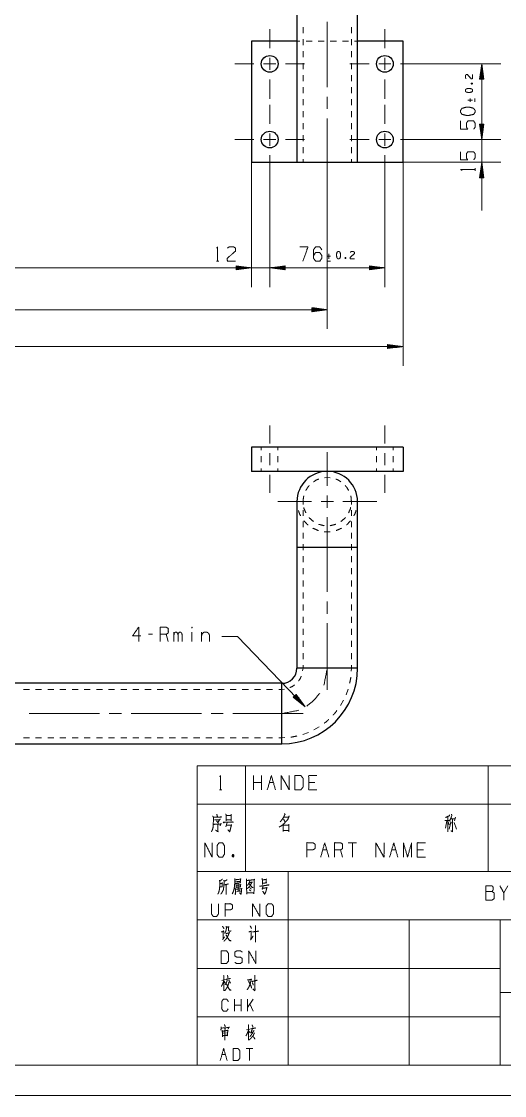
# Model space of a CAD drawing. Header units: millimetres. Extents: x 0 to 420, y 0 to 297.
# Drawn here: x 206 to 285.7, y 0 to 177.4 of the extents above; entities that cross this region are included whole.
import ezdxf

# ---------------------------------------------------------------- set-up
doc = ezdxf.new("R2010")
doc.units = ezdxf.units.MM
doc.layers.add('101', color=7, linetype='Continuous', true_color=0xffffff)

msp = doc.modelspace()

# ---------------------------------------------------------------- linework, layer by layer
at = {"layer": '101', "color": 163, "linetype": 'Continuous', "lineweight": 25}
for p, q in [((251.47, 221.61), (251.47, 154.11)), ((261.47, 154.11), (261.47, 221.61)), ((251.47, 174.11), (243.97, 174.11)), ((243.97, 174.11), (243.97, 154.11)), ((268.97, 174.11), (261.47, 174.11)), ((268.97, 154.11), (268.97, 174.11)), ((243.97, 154.11), (251.47, 154.11)), ((261.47, 154.11), (268.97, 154.11)), ((243.97, 107.07), (243.97, 103.07)), ((268.97, 107.07), (243.97, 107.07)), ((268.97, 107.07), (268.97, 103.07)), ((268.97, 103.07), (243.97, 103.07)), ((251.47, 90.57), (251.47, 70.57)), ((261.47, 70.57), (261.47, 90.57)), ((248.97, 68.07), (76.47, 68.07)), ((76.47, 58.07), (248.97, 58.07))]:
    msp.add_line(p, q, dxfattribs=at)
at = {"layer": '101', "color": 151, "linetype": 'Continuous', "lineweight": 18}
for p, q in [((246.97, 172.95), (246.97, 176.12)), ((256.47, 177.29), (256.47, 166.51)), ((265.97, 172.95), (265.97, 176.12)), ((244.37, 170.36), (241.2, 170.36)), ((245.96, 170.36), (247.97, 170.36)), ((246.97, 169.35), (246.97, 171.36)), ((249.56, 170.36), (252.73, 170.36)), ((263.37, 170.36), (260.2, 170.36)), ((264.96, 170.36), (266.97, 170.36)), ((265.97, 169.35), (265.97, 171.36)), ((268.56, 170.36), (271.73, 170.36)), ((246.97, 167.77), (246.97, 164.59)), ((265.97, 167.77), (265.97, 164.59)), ((246.97, 160.45), (246.97, 163.62)), ((256.47, 164.93), (256.47, 162.92)), ((265.97, 160.45), (265.97, 163.62)), ((244.37, 157.86), (241.2, 157.86)), ((245.96, 157.86), (247.97, 157.86)), ((246.97, 156.85), (246.97, 158.86)), ((249.56, 157.86), (252.73, 157.86)), ((263.37, 157.86), (260.2, 157.86)), ((264.96, 157.86), (266.97, 157.86)), ((265.97, 156.85), (265.97, 158.86)), ((268.56, 157.86), (271.73, 157.86)), ((246.97, 155.27), (246.97, 152.09)), ((265.97, 155.27), (265.97, 152.09)), ((246.97, 110.62), (246.97, 107.66)), ((265.97, 110.62), (265.97, 107.66)), ((246.97, 106.08), (246.97, 104.07)), ((256.47, 100.66), (256.47, 106.25)), ((265.97, 106.08), (265.97, 104.07)), ((246.97, 102.48), (246.97, 99.52)), ((265.97, 102.48), (265.97, 99.52)), ((253.87, 98.07), (248.29, 98.07)), ((255.46, 98.07), (257.47, 98.07)), ((256.47, 97.07), (256.47, 99.08)), ((259.06, 98.07), (264.64, 98.07)), ((256.47, 95.48), (256.47, 89.9)), ((256.47, 79.57), (256.47, 81.58)), ((218.92, 63.07), (207.3, 63.07)), ((222.51, 63.07), (220.51, 63.07)), ((235.72, 63.07), (224.1, 63.07)), ((239.31, 63.07), (237.3, 63.07))]:
    msp.add_line(p, q, dxfattribs=at)
at = {"layer": '101', "color": 53, "linetype": 'Continuous', "lineweight": 18}
for p, q in [((252.47, 176.44), (252.47, 175.45)), ((260.47, 175.45), (260.47, 176.44)), ((251.97, 174.11), (251.47, 174.11)), ((252.47, 174.46), (252.47, 173.46)), ((253.97, 174.11), (252.97, 174.11)), ((255.97, 174.11), (254.97, 174.11)), ((257.97, 174.11), (256.97, 174.11)), ((259.97, 174.11), (258.97, 174.11)), ((260.47, 173.46), (260.47, 174.46)), ((261.47, 174.11), (260.97, 174.11)), ((252.47, 172.47), (252.47, 171.48)), ((260.47, 171.48), (260.47, 172.47)), ((252.47, 170.49), (252.47, 169.49)), ((260.47, 169.49), (260.47, 170.49)), ((252.47, 168.5), (252.47, 167.51)), ((260.47, 167.51), (260.47, 168.5)), ((252.47, 166.52), (252.47, 165.52)), ((260.47, 165.52), (260.47, 166.52)), ((252.47, 164.53), (252.47, 163.54)), ((260.47, 163.54), (260.47, 164.53)), ((252.47, 162.55), (252.47, 161.55)), ((260.47, 161.55), (260.47, 162.55)), ((252.47, 160.56), (252.47, 159.57)), ((260.47, 159.57), (260.47, 160.56)), ((252.47, 158.58), (252.47, 157.58)), ((260.47, 157.58), (260.47, 158.58)), ((252.47, 156.59), (252.47, 155.6)), ((260.47, 155.6), (260.47, 156.59)), ((252.47, 154.6), (252.47, 154.11)), ((260.47, 154.11), (260.47, 154.6)), ((245.59, 107.07), (245.59, 106.57)), ((248.34, 106.57), (248.34, 107.07)), ((264.59, 107.07), (264.59, 106.57)), ((267.34, 106.57), (267.34, 107.07)), ((245.59, 105.57), (245.59, 104.57)), ((248.34, 104.57), (248.34, 105.57)), ((264.59, 105.57), (264.59, 104.57)), ((267.34, 104.57), (267.34, 105.57)), ((245.59, 103.57), (245.59, 103.07)), ((248.34, 103.07), (248.34, 103.57)), ((264.59, 103.57), (264.59, 103.07)), ((267.34, 103.07), (267.34, 103.57)), ((255.99, 102.02), (256.47, 102.07)), ((256.47, 102.07), (256.94, 102.02)), ((251.52, 97.59), (251.47, 98.07)), ((261.47, 98.07), (261.41, 97.59)), ((252.47, 92.92), (252.47, 91.98)), ((256.96, 93.1), (255.98, 93.1)), ((260.47, 91.98), (260.47, 92.92)), ((252.47, 91.04), (252.47, 90.57)), ((252.47, 90.57), (252.47, 90.07)), ((260.47, 90.57), (260.47, 91.04)), ((260.47, 90.07), (260.47, 90.57)), ((252.47, 89.07), (252.47, 88.07)), ((260.47, 88.07), (260.47, 89.07)), ((252.47, 87.07), (252.47, 86.07)), ((260.47, 86.07), (260.47, 87.07)), ((252.47, 85.07), (252.47, 84.07)), ((260.47, 84.07), (260.47, 85.07)), ((252.47, 83.07), (252.47, 82.07)), ((260.47, 82.07), (260.47, 83.07)), ((252.47, 81.07), (252.47, 80.07)), ((260.47, 80.07), (260.47, 81.07)), ((252.47, 79.07), (252.47, 78.07)), ((260.47, 78.07), (260.47, 79.07)), ((252.47, 77.07), (252.47, 76.07)), ((260.47, 76.07), (260.47, 77.07)), ((252.47, 75.07), (252.47, 74.07)), ((260.47, 74.07), (260.47, 75.07)), ((252.47, 73.07), (252.47, 72.07)), ((260.47, 72.07), (260.47, 73.07)), ((252.47, 71.07), (252.47, 70.57)), ((260.47, 70.57), (260.47, 71.07)), ((252.47, 70.57), (252.41, 70.12)), ((260.43, 70.07), (260.47, 70.57)), ((207.34, 67.07), (206.34, 67.07)), ((209.35, 67.07), (208.35, 67.07)), ((211.36, 67.07), (210.35, 67.07)), ((213.36, 67.07), (212.36, 67.07)), ((215.37, 67.07), (214.37, 67.07)), ((217.37, 67.07), (216.37, 67.07)), ((219.38, 67.07), (218.38, 67.07)), ((221.39, 67.07), (220.38, 67.07)), ((223.39, 67.07), (222.39, 67.07)), ((225.4, 67.07), (224.39, 67.07)), ((227.4, 67.07), (226.4, 67.07)), ((229.41, 67.07), (228.41, 67.07)), ((231.41, 67.07), (230.41, 67.07)), ((233.42, 67.07), (232.42, 67.07)), ((235.43, 67.07), (234.42, 67.07)), ((237.43, 67.07), (236.43, 67.07)), ((239.44, 67.07), (238.43, 67.07)), ((241.44, 67.07), (240.44, 67.07)), ((243.45, 67.07), (242.45, 67.07)), ((245.46, 67.07), (244.45, 67.07)), ((247.46, 67.07), (246.46, 67.07)), ((248.97, 67.07), (248.46, 67.07)), ((249.42, 67.13), (248.97, 67.07)), ((259.57, 66.18), (259.92, 67.12)), ((258.66, 64.4), (259.14, 65.28)), ((254.26, 60.4), (255.14, 60.88)), ((206.34, 59.07), (207.34, 59.07)), ((208.35, 59.07), (209.35, 59.07)), ((210.35, 59.07), (211.36, 59.07)), ((212.36, 59.07), (213.36, 59.07)), ((214.37, 59.07), (215.37, 59.07)), ((216.37, 59.07), (217.37, 59.07)), ((218.38, 59.07), (219.38, 59.07)), ((220.38, 59.07), (221.39, 59.07)), ((222.39, 59.07), (223.39, 59.07)), ((224.39, 59.07), (225.4, 59.07)), ((226.4, 59.07), (227.4, 59.07)), ((228.41, 59.07), (229.41, 59.07)), ((230.41, 59.07), (231.41, 59.07)), ((232.42, 59.07), (233.42, 59.07)), ((234.42, 59.07), (235.43, 59.07)), ((236.43, 59.07), (237.43, 59.07)), ((238.43, 59.07), (239.44, 59.07)), ((240.44, 59.07), (241.44, 59.07)), ((242.45, 59.07), (243.45, 59.07)), ((244.45, 59.07), (245.46, 59.07)), ((246.46, 59.07), (247.46, 59.07)), ((248.46, 59.07), (248.97, 59.07)), ((248.97, 59.07), (249.47, 59.11)), ((252.42, 59.62), (253.36, 59.97))]:
    msp.add_line(p, q, dxfattribs=at)
at = {"layer": '101', "color": 22, "linetype": 'Continuous', "lineweight": 18}
for p, q in [((271.73, 170.36), (285.11, 170.36)), ((281.94, 170.36), (281.6, 167.82)), ((281.94, 157.86), (281.94, 170.36)), ((282.27, 167.82), (281.94, 170.36)), ((281.71, 167.82), (281.71, 168.62)), ((281.76, 167.82), (281.76, 169.01)), ((281.81, 167.82), (281.81, 169.39)), ((281.86, 167.82), (281.86, 169.78)), ((281.91, 167.82), (281.91, 170.17)), ((281.96, 167.82), (281.96, 170.17)), ((282.02, 167.82), (282.02, 169.78)), ((282.07, 167.82), (282.07, 169.39)), ((282.12, 167.82), (282.12, 169.01)), ((282.17, 167.82), (282.17, 168.62)), ((281.6, 167.82), (282.27, 167.82)), ((281.61, 167.82), (281.61, 167.85)), ((281.61, 167.82), (281.61, 167.85)), ((281.66, 167.82), (281.66, 168.24)), ((282.22, 167.82), (282.22, 168.24)), ((282.27, 167.82), (282.27, 167.85)), ((282.27, 167.82), (282.27, 167.85)), ((281.94, 165.8), (281.94, 146.17)), ((281.6, 160.4), (281.94, 157.86)), ((282.27, 160.4), (281.6, 160.4)), ((281.6, 160.4), (281.94, 157.86)), ((282.27, 160.4), (281.6, 160.4)), ((281.61, 160.4), (281.61, 160.37)), ((281.61, 160.4), (281.61, 160.37)), ((281.61, 160.4), (281.61, 160.37)), ((281.61, 160.4), (281.61, 160.37)), ((281.66, 160.4), (281.66, 159.98)), ((281.66, 160.4), (281.66, 159.98)), ((281.71, 160.4), (281.71, 159.59)), ((281.71, 160.4), (281.71, 159.59)), ((281.76, 160.4), (281.76, 159.21)), ((281.76, 160.4), (281.76, 159.21)), ((281.81, 160.4), (281.81, 158.82)), ((281.81, 160.4), (281.81, 158.82)), ((281.86, 160.4), (281.86, 158.44)), ((281.86, 160.4), (281.86, 158.44)), ((281.91, 160.4), (281.91, 158.05)), ((281.91, 160.4), (281.91, 158.05)), ((281.94, 157.86), (282.27, 160.4)), ((281.94, 157.86), (282.27, 160.4)), ((281.96, 160.4), (281.96, 158.05)), ((281.96, 160.4), (281.96, 158.05)), ((282.02, 160.4), (282.02, 158.44)), ((282.02, 160.4), (282.02, 158.44)), ((282.07, 160.4), (282.07, 158.82)), ((282.07, 160.4), (282.07, 158.82)), ((282.12, 160.4), (282.12, 159.21)), ((282.12, 160.4), (282.12, 159.21)), ((282.17, 160.4), (282.17, 159.59)), ((282.17, 160.4), (282.17, 159.59)), ((282.22, 160.4), (282.22, 159.98)), ((282.22, 160.4), (282.22, 159.98)), ((282.27, 160.4), (282.27, 160.37)), ((282.27, 160.4), (282.27, 160.37)), ((282.27, 160.4), (282.27, 160.37)), ((282.27, 160.4), (282.27, 160.37)), ((271.73, 157.86), (285.11, 157.86)), ((271.73, 157.86), (285.11, 157.86)), ((243.97, 154.11), (243.97, 133.51)), ((243.97, 154.11), (243.97, 133.51)), ((256.47, 154.11), (256.47, 126.59)), ((268.97, 154.11), (285.11, 154.11)), ((268.97, 154.11), (268.97, 120.5)), ((281.94, 154.11), (281.6, 151.57)), ((281.76, 151.57), (281.76, 152.76)), ((281.81, 151.57), (281.81, 153.14)), ((281.86, 151.57), (281.86, 153.53)), ((281.91, 151.57), (281.91, 153.92)), ((282.27, 151.57), (281.94, 154.11)), ((281.96, 151.57), (281.96, 153.92)), ((282.02, 151.57), (282.02, 153.53)), ((282.07, 151.57), (282.07, 153.14)), ((282.12, 151.57), (282.12, 152.76)), ((246.97, 152.09), (246.97, 133.51)), ((246.97, 152.09), (246.97, 133.51)), ((265.97, 152.09), (265.97, 133.51)), ((281.6, 151.57), (282.27, 151.57)), ((281.61, 151.57), (281.61, 151.6)), ((281.61, 151.57), (281.61, 151.6)), ((281.66, 151.57), (281.66, 151.99)), ((281.71, 151.57), (281.71, 152.37)), ((282.17, 151.57), (282.17, 152.37)), ((282.22, 151.57), (282.22, 151.99)), ((282.27, 151.57), (282.27, 151.6)), ((282.27, 151.57), (282.27, 151.6)), ((243.97, 136.69), (81.47, 136.69)), ((237.53, 136.69), (254.9, 136.69)), ((243.97, 136.69), (241.43, 137.02)), ((241.43, 137.02), (241.46, 137.02)), ((241.43, 137.02), (241.43, 136.35)), ((241.43, 137.02), (241.46, 137.02)), ((241.43, 137.02), (241.43, 136.35)), ((241.43, 137.02), (241.46, 137.02)), ((243.97, 136.69), (241.43, 137.02)), ((241.43, 137.02), (241.46, 137.02)), ((241.43, 136.96), (241.84, 136.96)), ((241.43, 136.96), (241.84, 136.96)), ((241.43, 136.91), (242.23, 136.91)), ((241.43, 136.91), (242.23, 136.91)), ((241.43, 136.86), (242.62, 136.86)), ((241.43, 136.86), (242.62, 136.86)), ((241.43, 136.81), (243, 136.81)), ((241.43, 136.81), (243, 136.81)), ((241.43, 136.76), (243.39, 136.76)), ((241.43, 136.76), (243.39, 136.76)), ((241.43, 136.71), (243.77, 136.71)), ((241.43, 136.71), (243.77, 136.71)), ((241.43, 136.35), (243.97, 136.69)), ((241.43, 136.35), (243.97, 136.69)), ((241.43, 136.66), (243.77, 136.66)), ((241.43, 136.66), (243.77, 136.66)), ((241.43, 136.61), (243.39, 136.61)), ((241.43, 136.61), (243.39, 136.61)), ((249.51, 137.02), (246.97, 136.69)), ((249.51, 137.02), (246.97, 136.69)), ((246.97, 136.69), (265.97, 136.69)), ((246.97, 136.69), (249.51, 136.35)), ((246.97, 136.69), (249.51, 136.35)), ((249.51, 136.71), (247.16, 136.71)), ((249.51, 136.71), (247.16, 136.71)), ((249.51, 136.66), (247.16, 136.66)), ((249.51, 136.66), (247.16, 136.66)), ((249.51, 136.76), (247.54, 136.76)), ((249.51, 136.76), (247.54, 136.76)), ((249.51, 136.61), (247.54, 136.61)), ((249.51, 136.61), (247.54, 136.61)), ((249.51, 136.81), (247.93, 136.81)), ((249.51, 136.81), (247.93, 136.81)), ((249.51, 136.86), (248.32, 136.86)), ((249.51, 136.86), (248.32, 136.86)), ((249.51, 136.91), (248.7, 136.91)), ((249.51, 136.91), (248.7, 136.91)), ((249.51, 136.96), (249.09, 136.96)), ((249.51, 136.96), (249.09, 136.96)), ((249.51, 137.02), (249.47, 137.02)), ((249.51, 137.02), (249.47, 137.02)), ((249.51, 137.02), (249.47, 137.02)), ((249.51, 137.02), (249.47, 137.02)), ((249.51, 136.35), (249.51, 137.02)), ((249.51, 136.35), (249.51, 137.02)), ((263.43, 137.02), (263.46, 137.02)), ((265.97, 136.69), (263.43, 137.02)), ((263.43, 137.02), (263.43, 136.35)), ((263.43, 137.02), (263.46, 137.02)), ((263.43, 136.96), (263.84, 136.96)), ((263.43, 136.91), (264.23, 136.91)), ((263.43, 136.86), (264.62, 136.86)), ((263.43, 136.81), (265, 136.81)), ((263.43, 136.76), (265.39, 136.76)), ((263.43, 136.71), (265.77, 136.71)), ((263.43, 136.35), (265.97, 136.69)), ((263.43, 136.66), (265.77, 136.66)), ((263.43, 136.61), (265.39, 136.61)), ((241.43, 136.56), (243, 136.56)), ((241.43, 136.56), (243, 136.56)), ((241.43, 136.51), (242.62, 136.51)), ((241.43, 136.51), (242.62, 136.51)), ((241.43, 136.46), (242.23, 136.46)), ((241.43, 136.46), (242.23, 136.46)), ((241.43, 136.41), (241.84, 136.41)), ((241.43, 136.41), (241.84, 136.41)), ((241.43, 136.36), (241.46, 136.36)), ((241.43, 136.36), (241.46, 136.36)), ((241.43, 136.36), (241.46, 136.36)), ((241.43, 136.36), (241.46, 136.36)), ((249.51, 136.56), (247.93, 136.56)), ((249.51, 136.56), (247.93, 136.56)), ((249.51, 136.51), (248.32, 136.51)), ((249.51, 136.51), (248.32, 136.51)), ((249.51, 136.46), (248.7, 136.46)), ((249.51, 136.46), (248.7, 136.46)), ((249.51, 136.41), (249.09, 136.41)), ((249.51, 136.41), (249.09, 136.41)), ((249.51, 136.36), (249.47, 136.36)), ((249.51, 136.36), (249.47, 136.36)), ((249.51, 136.36), (249.47, 136.36)), ((249.51, 136.36), (249.47, 136.36)), ((263.43, 136.56), (265, 136.56)), ((263.43, 136.51), (264.62, 136.51)), ((263.43, 136.46), (264.23, 136.46)), ((263.43, 136.41), (263.84, 136.41)), ((263.43, 136.36), (263.46, 136.36)), ((263.43, 136.36), (263.46, 136.36)), ((68.97, 129.77), (256.47, 129.77)), ((253.93, 130.1), (253.96, 130.1)), ((253.93, 130.1), (253.96, 130.1)), ((253.93, 130.1), (253.93, 129.43)), ((256.47, 129.77), (253.93, 130.1)), ((253.93, 130.05), (254.34, 130.05)), ((253.93, 130), (254.73, 130)), ((253.93, 129.95), (255.12, 129.95)), ((253.93, 129.9), (255.5, 129.9)), ((253.93, 129.84), (255.89, 129.84)), ((253.93, 129.79), (256.27, 129.79)), ((253.93, 129.43), (256.47, 129.77)), ((253.93, 129.74), (256.27, 129.74)), ((253.93, 129.69), (255.89, 129.69)), ((253.93, 129.64), (255.5, 129.64)), ((253.93, 129.59), (255.12, 129.59)), ((253.93, 129.54), (254.73, 129.54)), ((253.93, 129.49), (254.34, 129.49)), ((253.93, 129.44), (253.96, 129.44)), ((253.93, 129.44), (253.96, 129.44)), ((56.47, 123.67), (268.97, 123.67)), ((268.97, 123.67), (266.43, 124.01)), ((266.43, 124.01), (266.43, 123.34)), ((266.43, 124), (266.46, 124)), ((266.43, 124), (266.46, 124)), ((266.43, 123.95), (266.84, 123.95)), ((266.43, 123.9), (267.23, 123.9)), ((266.43, 123.85), (267.62, 123.85)), ((266.43, 123.8), (268, 123.8)), ((266.43, 123.75), (268.39, 123.75)), ((266.43, 123.7), (268.77, 123.7)), ((266.43, 123.34), (268.97, 123.67)), ((266.43, 123.65), (268.77, 123.65)), ((266.43, 123.6), (268.39, 123.6)), ((266.43, 123.55), (268, 123.55)), ((266.43, 123.5), (267.62, 123.5)), ((266.43, 123.45), (267.23, 123.45)), ((266.43, 123.39), (266.84, 123.39)), ((266.43, 123.34), (266.46, 123.34)), ((266.43, 123.34), (266.46, 123.34)), ((239.1, 75.78), (241.64, 75.78)), ((241.64, 75.78), (252.85, 64.19)), ((251.32, 66.25), (250.84, 65.78)), ((250.84, 65.78), (252.85, 64.19)), ((250.85, 65.79), (250.87, 65.76)), ((250.85, 65.79), (250.87, 65.76)), ((250.88, 65.82), (251.17, 65.52)), ((250.92, 65.86), (251.48, 65.28)), ((250.96, 65.89), (251.78, 65.04)), ((250.99, 65.93), (252.09, 64.8)), ((251.03, 65.96), (252.39, 64.55)), ((251.07, 66), (252.7, 64.31)), ((251.1, 66.03), (252.73, 64.35)), ((251.14, 66.07), (252.5, 64.66)), ((251.17, 66.1), (252.27, 64.97)), ((251.21, 66.14), (252.04, 65.29)), ((251.25, 66.18), (251.81, 65.6)), ((251.28, 66.21), (251.57, 65.91)), ((251.32, 66.25), (251.34, 66.22)), ((252.85, 64.19), (251.32, 66.25)), ((251.32, 66.25), (251.34, 66.22))]:
    msp.add_line(p, q, dxfattribs=at)
at = {"layer": '101', "color": 72, "linetype": 'Continuous', "lineweight": 18}
for p, q in [((280.22, 167.07), (280.43, 167.15)), ((279.64, 164.36), (280.44, 164.36)), ((280.04, 164.64), (280.04, 164.08)), ((280.83, 164.08), (280.83, 164.64)), ((280.85, 152.7), (280.85, 153.13)), ((257, 138.58), (256.44, 138.58)), ((256.72, 138.98), (256.72, 138.18)), ((259.43, 138.41), (259.51, 138.2)), ((238.17, 137.78), (238.6, 137.78)), ((256.44, 137.8), (257, 137.8)), ((231.18, 74.96), (231.18, 76.54)), ((234.13, 76.54), (234.13, 74.96)), ((235.73, 76.54), (235.73, 74.96)), ((227.64, 76.16), (226.96, 76.16)), ((230.25, 74.96), (229.91, 76.16)), ((235, 54.46), (243, 54.46)), ((235, 54.46), (235, 48.11)), ((243, 54.46), (243, 48.11)), ((243, 54.46), (283, 54.46)), ((283, 54.46), (283, 48.11)), ((283, 54.46), (313, 54.46)), ((244.3, 50.48), (244.3, 52.85)), ((245.64, 51.68), (244.3, 51.68)), ((245.64, 50.48), (245.64, 52.85)), ((246.91, 51.68), (247.58, 51.68)), ((254.41, 51.68), (253.41, 51.68)), ((238.67, 50.48), (239.09, 50.48)), ((235, 48.11), (243, 48.11)), ((235, 48.11), (235, 37)), ((243, 48.11), (283, 48.11)), ((243, 48.11), (243, 37)), ((283, 48.11), (313, 48.11)), ((283, 48.11), (283, 37)), ((239.76, 46.22), (240.58, 46.22)), ((240.59, 46.45), (240.59, 45.3)), ((239.76, 45.53), (240.58, 45.53)), ((239.95, 45.08), (239.76, 44.38)), ((239.81, 44.65), (240.59, 44.65)), ((249.23, 45.65), (249.55, 45.17)), ((275.88, 45.4), (276.64, 45.4)), ((276.21, 45.35), (275.95, 44.13)), ((276.35, 46.08), (276.35, 43.55)), ((276.39, 45.17), (276.6, 44.7)), ((276.87, 45.12), (276.55, 44)), ((276.78, 45.68), (277.56, 45.68)), ((276.8, 45.17), (276.94, 44.95)), ((277.38, 45.08), (277.79, 43.98)), ((277.63, 45.98), (277.45, 45.35)), ((261.28, 41.74), (259.94, 41.74)), ((260.61, 41.74), (260.61, 39.36)), ((240.85, 39.81), (240.99, 39.39)), ((255.72, 40.56), (256.39, 40.56)), ((259, 39.36), (258.67, 40.56)), ((267.1, 40.56), (267.77, 40.56)), ((272.33, 40.56), (271.32, 40.56)), ((235, 37), (243, 37)), ((243, 37), (283, 37)), ((283, 37), (313, 37)), ((241.5, 33.66), (242.04, 33.81)), ((241.79, 35.05), (241.78, 33.74)), ((286.27, 34.64), (285.6, 33.46)), ((239.62, 19.15), (239.06, 19.01)), ((239.43, 18.9), (239.63, 18.63)), ((241.17, 13.94), (241.17, 15.91)), ((242.28, 14.94), (241.17, 14.94)), ((242.28, 13.94), (242.28, 15.91)), ((244.25, 15.91), (243.29, 14.54)), ((243.29, 13.94), (243.29, 15.91)), ((244.25, 13.94), (243.7, 15.12)), ((243.7, 10.96), (243.12, 10.84)), ((243.49, 10.67), (243.68, 10.43)), ((239.32, 10.28), (239.85, 10.36)), ((244.18, 7.77), (243.07, 7.77)), ((243.62, 7.77), (243.62, 5.8)), ((239.1, 6.79), (239.66, 6.79))]:
    msp.add_line(p, q, dxfattribs=at)
at = {"layer": '101', "color": 133, "linetype": 'Continuous', "lineweight": 18}
for p, q in [((235, 37), (235, 5)), ((235, 37), (415, 37)), ((250, 37), (250, 5)), ((235, 29), (415, 29)), ((270, 29), (270, 5)), ((285, 29), (285, 5)), ((235, 21), (285, 21)), ((285, 17), (394, 17)), ((235, 13), (285, 13)), ((25, 5), (415, 5)), ((235, 5), (415, 5)), ((0, 0), (420, 0))]:
    msp.add_line(p, q, dxfattribs=at)
at = {"layer": '101', "color": 163, "linetype": 'Continuous', "lineweight": 25}
for centre in [(246.97, 170.36), (265.97, 170.36), (246.97, 157.86), (265.97, 157.86)]:
    msp.add_circle(centre, 1.38, dxfattribs=at)
for centre, radius, start, end in [((256.47, 98.07), 5, 90, 180), ((256.47, 98.07), 5, 0, 90), ((248.97, 70.57), 12.5, 270, 0), ((248.97, 70.57), 2.5, 270, 0)]:
    msp.add_arc(centre, radius, start, end, dxfattribs=at)
at = {"layer": '101', "color": 72, "linetype": 'Continuous', "lineweight": 18}
for points, knots in [([(279.37, 167.92), (279.25, 168.07), (279.25, 168.42), (279.37, 168.59), (279.6, 168.59), (280.2, 167.91), (280.44, 167.92), (280.44, 168.59)], [0, 0, 0.069689, 0.192974, 0.265269, 0.350224, 0.674739, 0.759753, 1, 1]), ([(280.43, 167.07), (280.43, 167.15), (280.32, 167.19), (280.22, 167.15), (280.22, 167.07), (280.32, 167.02), (280.43, 167.07), (280.22, 167.15)], [0, 0, 0.093981, 0.236801, 0.365957, 0.459938, 0.589095, 0.731915, 1, 1]), ([(280.44, 166.05), (280.32, 166.22), (279.97, 166.31), (279.73, 166.31), (279.37, 166.22), (279.25, 166.05), (279.25, 165.89), (279.37, 165.72), (279.73, 165.63), (279.97, 165.64), (280.32, 165.72), (280.44, 165.89), (280.44, 166.05)], [0, 0, 0.06753, 0.183973, 0.260587, 0.380946, 0.446143, 0.500306, 0.565503, 0.685862, 0.762529, 0.878307, 0.945837, 1, 1]), ([(280.85, 162.69), (280.6, 163.03), (279.9, 163.21), (279.42, 163.21), (278.7, 163.03), (278.47, 162.69), (278.47, 162.36), (278.7, 162.02), (279.42, 161.85), (279.9, 161.86), (280.6, 162.02), (280.85, 162.36), (280.85, 162.69)], [0, 0, 0.067525, 0.183973, 0.260583, 0.380943, 0.446141, 0.500306, 0.565505, 0.685864, 0.762528, 0.87831, 0.945835, 1, 1]), ([(280.62, 159.57), (280.85, 159.9), (280.85, 160.59), (280.62, 160.93), (279.67, 160.93), (279.42, 160.59), (279.42, 159.9), (279.65, 159.57), (278.47, 159.57), (278.47, 160.93)], [0, 0, 0.062228, 0.168344, 0.230572, 0.376816, 0.441264, 0.547381, 0.609609, 0.790489, 1, 1]), ([(280.62, 154.5), (280.85, 154.84), (280.85, 155.53), (280.62, 155.86), (279.67, 155.86), (279.42, 155.53), (279.42, 154.84), (279.65, 154.5), (278.47, 154.5), (278.47, 155.86)], [0, 0, 0.062228, 0.168344, 0.230572, 0.376816, 0.441264, 0.547381, 0.609609, 0.790489, 1, 1]), ([(278.67, 152.77), (278.47, 152.91), (280.85, 152.91)], [0, 0, 0.093486, 1, 1]), ([(238.24, 139.95), (238.38, 140.15), (238.38, 137.78)], [0, 0, 0.093493, 1, 1]), ([(239.99, 139.93), (240.31, 140.15), (241, 140.15), (241.33, 139.93), (241.33, 139.45), (239.97, 138.25), (239.99, 137.78), (241.33, 137.78)], [0, 0, 0.069692, 0.192976, 0.265275, 0.350228, 0.674741, 0.759753, 1, 1]), ([(252.44, 137.78), (253.29, 140.15), (251.94, 140.15)], [0, 0, 0.652468, 1, 1]), ([(254.22, 138.73), (254.54, 139.2), (255.23, 139.2), (255.56, 138.73), (255.56, 138.25), (255.23, 137.78), (254.54, 137.78), (254.22, 138.25), (254.22, 139.68), (254.54, 140.15), (255.23, 140.15), (255.56, 139.68)], [0, 0, 0.076962, 0.16976, 0.248073, 0.312018, 0.390331, 0.483128, 0.56009, 0.751925, 0.828889, 0.921686, 1, 1]), ([(258.41, 138.18), (258.58, 138.31), (258.67, 138.66), (258.67, 138.9), (258.58, 139.26), (258.41, 139.37), (258.24, 139.37), (258.08, 139.26), (257.99, 138.9), (258, 138.66), (258.08, 138.31), (258.24, 138.18), (258.41, 138.18)], [0, 0, 0.067525, 0.183969, 0.260583, 0.380943, 0.446139, 0.500302, 0.565504, 0.685862, 0.762528, 0.878307, 0.945837, 1, 1]), ([(259.43, 138.2), (259.51, 138.2), (259.55, 138.31), (259.51, 138.41), (259.43, 138.41), (259.38, 138.31), (259.43, 138.2), (259.51, 138.41)], [0, 0, 0.093981, 0.236785, 0.365948, 0.459929, 0.589102, 0.731915, 1, 1]), ([(260.27, 139.26), (260.43, 139.37), (260.78, 139.37), (260.94, 139.26), (260.94, 139.02), (260.26, 138.42), (260.27, 138.18), (260.94, 138.18)], [0, 0, 0.069688, 0.192972, 0.265272, 0.350227, 0.67474, 0.759754, 1, 1]), ([(225.7, 75.91), (224.35, 75.91), (225.36, 77.34), (225.36, 74.96)], [0, 0, 0.245869, 0.565294, 1, 1]), ([(228.91, 74.96), (228.91, 77.34), (229.91, 77.34), (230.25, 77.11), (230.25, 76.39), (229.91, 76.16), (228.91, 76.16)], [0, 0, 0.400951, 0.571036, 0.639278, 0.761673, 0.829915, 1, 1]), ([(231.18, 76.06), (231.23, 76.34), (231.41, 76.51), (231.61, 76.51), (231.78, 76.34), (231.85, 76.06), (231.85, 74.96)], [0, 0, 0.118879, 0.224452, 0.306981, 0.41256, 0.533083, 1, 1]), ([(231.85, 76.06), (231.91, 76.34), (232.08, 76.51), (232.3, 76.51), (232.45, 76.34), (232.53, 76.06), (232.53, 74.96)], [0, 0, 0.118605, 0.223935, 0.313758, 0.413914, 0.534159, 1, 1]), ([(234.13, 77.19), (234.17, 77.29), (234.13, 77.36), (234.09, 77.29), (234.13, 77.19)], [0, 0, 0.280617, 0.499979, 0.719364, 1, 1]), ([(235.73, 75.94), (235.84, 76.24), (236.04, 76.46), (236.28, 76.54), (236.51, 76.54), (236.76, 76.46), (236.95, 76.24), (237.06, 75.94), (237.06, 74.96)], [0, 0, 0.10775, 0.208449, 0.296008, 0.373818, 0.461378, 0.562077, 0.669829, 1, 1]), ([(238.74, 52.65), (238.88, 52.85), (238.88, 50.48)], [0, 0, 0.093491, 1, 1]), ([(248.85, 50.48), (248.85, 52.85), (250.2, 50.48), (250.2, 52.85)], [0, 0, 0.317574, 0.682426, 1, 1]), ([(251.13, 50.48), (252.12, 50.48), (252.47, 50.95), (252.47, 52.38), (252.12, 52.85), (251.13, 52.85), (251.13, 50.48)], [0, 0, 0.142134, 0.22716, 0.43179, 0.516817, 0.658951, 1, 1]), ([(254.75, 50.48), (253.41, 50.48), (253.41, 52.85), (254.75, 52.85)], [0, 0, 0.26539, 0.73461, 1, 1]), ([(237.56, 46.13), (237.69, 45.95), (237.66, 44.45), (237.59, 44.08), (237.48, 43.78), (237.34, 43.6)], [0, 0, 0.081566, 0.649824, 0.793832, 0.914832, 1, 1]), ([(238.25, 46.45), (238.36, 46), (238.39, 46.08), (238.35, 45.9)], [0, 0, 0.638265, 0.750293, 1, 1]), ([(239.7, 46.47), (239.78, 46.38), (239.78, 45.35)], [0, 0, 0.110318, 1, 1]), ([(249.32, 45.95), (250.08, 45.95), (250.2, 46.18), (249.97, 45.6), (249.55, 45.12), (249.14, 44.7), (248.56, 44.33)], [0, 0, 0.213824, 0.286066, 0.460275, 0.639447, 0.80491, 1, 1]), ([(249.43, 46.55), (249.53, 46.38), (249.48, 46.45), (249.28, 45.98), (249.05, 45.62), (248.7, 45.17)], [0, 0, 0.113643, 0.164652, 0.449685, 0.682203, 1, 1]), ([(276.64, 46.35), (276.64, 46.2), (275.95, 45.9)], [0, 0, 0.166335, 1, 1]), ([(276.94, 46.47), (277.03, 46.22), (276.64, 45.28)], [0, 0, 0.205285, 1, 1]), ([(237.7, 45.95), (239.01, 45.95), (238.93, 46.08), (238.85, 45.9)], [0, 0, 0.79327, 0.883171, 1, 1]), ([(237.91, 44.83), (237.81, 44.7), (237.77, 44.8), (238.91, 44.8), (238.96, 45), (238.79, 44.55)], [0, 0, 0.074524, 0.127161, 0.67261, 0.770465, 1, 1]), ([(237.89, 45.55), (238.71, 45.55), (238.8, 45.68), (238.41, 45.08), (238.5, 44.95), (238.22, 45.35)], [0, 0, 0.349352, 0.41636, 0.723317, 0.790325, 1, 1]), ([(238.44, 44.83), (238.44, 43.55), (238.03, 43.83)], [0, 0, 0.721581, 1, 1]), ([(239.46, 45.08), (239.41, 45), (239.32, 45.12), (240.97, 45.12), (240.87, 45.2), (240.76, 45.08)], [0, 0, 0.040633, 0.112439, 0.86841, 0.923643, 1, 1]), ([(240.67, 44.73), (240.37, 43.55), (240.07, 43.9)], [0, 0, 0.725031, 1, 1]), ([(249.16, 44.8), (249.21, 44.73), (249.21, 43.6), (249.21, 43.78), (250.15, 43.78), (250.15, 43.55), (250.15, 44.83), (250.15, 44.65), (249.25, 44.65)], [0, 0, 0.018725, 0.248079, 0.283757, 0.474741, 0.520613, 0.780549, 0.816226, 1, 1]), ([(277.15, 45.68), (277.15, 43.53), (276.87, 43.73)], [0, 0, 0.861245, 1, 1]), ([(236.28, 39.36), (236.28, 41.74), (237.47, 39.36), (237.47, 41.74)], [0, 0, 0.320621, 0.679379, 1, 1]), ([(238.6, 39.36), (239.2, 39.36), (239.5, 39.84), (239.5, 41.26), (239.2, 41.74), (238.6, 41.74), (238.29, 41.26), (238.29, 39.84), (238.6, 39.36)], [0, 0, 0.094594, 0.183574, 0.409674, 0.498654, 0.593248, 0.683574, 0.909674, 1, 1]), ([(253.11, 39.36), (253.11, 41.74), (254.11, 41.74), (254.45, 41.51), (254.45, 40.79), (254.1, 40.56), (253.11, 40.56)], [0, 0, 0.401146, 0.571314, 0.639588, 0.762043, 0.832817, 1, 1]), ([(257.66, 39.36), (257.66, 41.74), (258.67, 41.74), (259, 41.51), (259, 40.79), (258.67, 40.56), (257.66, 40.56)], [0, 0, 0.400952, 0.571034, 0.639278, 0.761674, 0.829918, 1, 1]), ([(264.49, 39.36), (264.49, 41.74), (265.83, 39.36), (265.83, 41.74)], [0, 0, 0.317574, 0.682426, 1, 1]), ([(269.04, 39.36), (269.04, 41.74), (269.71, 39.36), (270.38, 41.74), (270.38, 39.36)], [0, 0, 0.245192, 0.5, 0.754808, 1, 1]), ([(272.66, 39.36), (271.32, 39.36), (271.32, 41.74), (272.66, 41.74)], [0, 0, 0.26539, 0.73461, 1, 1]), ([(240.85, 39.39), (240.99, 39.39), (241.07, 39.61), (240.99, 39.81), (240.85, 39.81), (240.77, 39.61), (240.85, 39.39), (240.99, 39.81)], [0, 0, 0.086283, 0.23189, 0.363169, 0.449452, 0.580731, 0.726338, 1, 1]), ([(239.2, 35.73), (239.14, 35.69), (238.72, 35.4), (238.69, 35.58), (238.73, 35.4), (238.73, 34.83), (238.72, 34.47), (238.7, 34.23), (238.67, 33.99), (238.62, 33.77), (238.56, 33.55), (238.48, 33.39), (238.42, 33.26)], [0, 0, 0.024363, 0.186803, 0.243942, 0.302154, 0.485023, 0.597668, 0.675195, 0.753199, 0.825098, 0.898191, 0.953346, 1, 1]), ([(239.94, 35.64), (239.69, 35.47), (239.45, 35.4), (239.42, 35.58), (239.45, 35.31), (239.44, 35.05), (239.42, 34.76), (239.4, 34.52), (239.37, 34.3), (239.34, 34.05), (239.3, 33.88), (239.22, 33.74), (239.14, 33.59), (239.06, 33.46), (238.98, 33.35), (238.9, 33.26)], [0, 0, 0.096323, 0.172941, 0.229419, 0.31342, 0.396988, 0.487497, 0.564126, 0.634338, 0.711439, 0.768976, 0.817389, 0.871907, 0.92032, 0.962889, 1, 1]), ([(241.2, 35.84), (241.21, 35.64), (241.21, 35.29), (241.2, 34.96), (241.18, 34.74), (241.15, 34.45), (241.11, 34.21), (241.06, 33.94), (241, 33.74), (240.92, 33.55), (240.79, 33.3)], [0, 0, 0.076501, 0.212087, 0.339339, 0.424292, 0.535104, 0.630036, 0.733301, 0.813244, 0.895184, 1, 1]), ([(241.25, 35.62), (242.21, 35.73), (242.17, 35.78), (242.12, 35.38), (242.2, 35.38), (241.23, 35.27)], [0, 0, 0.39108, 0.416924, 0.577585, 0.60892, 1, 1]), ([(243.12, 35.8), (243.15, 35.51), (243.18, 33.24), (243.17, 33.48), (244.27, 33.48), (244.2, 33.5), (244.04, 33.48)], [0, 0, 0.069512, 0.617083, 0.675676, 0.942511, 0.962039, 1, 1]), ([(243.17, 35.51), (244.48, 35.64), (244.43, 35.71), (244.4, 35.51), (244.38, 33.52), (244.37, 33.3), (244.26, 33.48)], [0, 0, 0.32813, 0.348326, 0.398409, 0.893176, 0.948286, 1, 1]), ([(243.68, 35.49), (243.68, 35.38), (243.54, 35.05), (243.37, 34.78), (243.29, 34.67)], [0, 0, 0.119857, 0.510439, 0.853216, 1, 1]), ([(245.69, 35.86), (245.76, 35.6), (245.76, 34.83), (245.76, 35.03), (246.51, 35.14), (246.38, 35.14), (246.41, 35.69), (246.43, 35.78), (246.46, 35.71), (246.35, 35.69), (245.76, 35.6)], [0, 0, 0.076615, 0.294118, 0.350048, 0.563217, 0.598361, 0.753969, 0.779212, 0.799823, 0.831203, 1, 1]), ([(238.76, 34.41), (238.8, 34.43), (239.15, 34.5), (239.11, 34.47), (239.15, 35.16), (239.19, 35.07), (238.75, 34.96)], [0, 0, 0.022681, 0.239273, 0.269981, 0.676983, 0.732557, 1, 1]), ([(239.44, 34.78), (240.14, 34.92), (240.09, 34.94), (240.01, 34.89)], [0, 0, 0.834819, 0.895271, 1, 1]), ([(239.79, 34.83), (239.79, 33.19), (239.78, 33.3), (239.79, 33.48)], [0, 0, 0.849785, 0.907773, 1, 1]), ([(241.29, 34.23), (241.31, 34.03), (241.32, 33.52), (241.31, 33.19), (241.29, 33.28), (241.32, 33.5)], [0, 0, 0.147471, 0.523365, 0.768668, 0.835023, 1, 1]), ([(241.32, 34.05), (242.39, 34.16), (242.35, 34.23), (242.34, 34.12), (242.29, 33.61), (242.28, 33.41), (242.21, 33.19), (242.01, 33.48), (242.23, 33.26)], [0, 0, 0.374083, 0.399749, 0.43883, 0.61759, 0.687459, 0.767887, 0.891105, 1, 1]), ([(242.2, 35.18), (242.15, 35.14), (241.76, 35.07), (241.54, 35.03), (241.34, 34.98)], [0, 0, 0.07226, 0.516589, 0.766867, 1, 1]), ([(241.42, 34.87), (241.43, 34.72), (241.46, 34.27), (241.45, 34.39), (242.18, 34.45), (242.12, 34.45), (242.17, 34.85), (242.2, 34.78), (241.43, 34.72)], [0, 0, 0.056492, 0.217482, 0.258029, 0.525926, 0.548635, 0.694164, 0.720796, 1, 1]), ([(242, 33.94), (242.06, 33.77), (242.09, 33.63)], [0, 0, 0.579215, 1, 1]), ([(243.6, 35.16), (243.66, 35.14), (244.1, 35.2), (244.06, 35.27), (243.85, 34.85), (243.7, 34.63), (243.56, 34.45), (243.42, 34.3), (243.26, 34.19)], [0, 0, 0.033928, 0.260451, 0.302015, 0.540804, 0.679359, 0.795007, 0.902031, 1, 1]), ([(243.57, 34.92), (243.62, 34.92), (244.1, 34.34), (244.27, 34.34), (244.1, 34.39), (244.02, 34.43)], [0, 0, 0.037884, 0.645156, 0.784053, 0.927468, 1, 1]), ([(243.59, 33.99), (243.79, 33.83), (243.88, 33.72)], [0, 0, 0.637944, 1, 1]), ([(243.65, 34.36), (243.82, 34.21), (243.9, 34.1)], [0, 0, 0.630834, 1, 1]), ([(245.27, 34.58), (245.48, 34.58), (245.88, 34.63), (246.88, 34.78), (246.77, 34.8), (246.61, 34.76)], [0, 0, 0.107045, 0.322389, 0.855631, 0.914429, 1, 1]), ([(245.87, 34.63), (245.76, 34.1), (245.72, 34.19), (246.55, 34.32), (246.51, 34.41), (246.51, 34.32), (246.41, 33.94), (246.35, 33.7), (246.27, 33.5), (246.21, 33.35), (246.16, 33.24), (246.13, 33.22), (245.85, 33.72), (246.15, 33.26)], [0, 0, 0.136367, 0.159976, 0.371153, 0.396349, 0.418608, 0.516111, 0.579315, 0.633124, 0.675136, 0.705359, 0.714999, 0.861275, 1, 1]), ([(282.65, 33.69), (282.65, 34.64), (283.66, 34.64), (283.82, 34.41), (283.82, 33.94), (283.66, 33.69), (282.65, 33.69), (282.65, 32.26), (283.64, 32.26), (283.98, 32.49), (283.98, 33.46), (283.66, 33.69)], [0, 0, 0.115917, 0.238847, 0.27247, 0.330429, 0.366585, 0.489516, 0.663391, 0.784165, 0.833487, 0.952454, 1, 1]), ([(285.6, 32.26), (285.6, 33.46), (284.93, 34.64)], [0, 0, 0.469958, 1, 1]), ([(237.36, 31.68), (237.36, 30), (237.64, 29.58), (238.23, 29.58), (238.54, 30), (238.54, 31.68)], [0, 0, 0.33715, 0.438599, 0.557782, 0.66285, 1, 1]), ([(239.62, 29.58), (239.62, 31.68), (240.51, 31.68), (240.81, 31.48), (240.81, 30.84), (240.49, 30.64), (239.62, 30.64)], [0, 0, 0.401145, 0.571312, 0.639588, 0.762043, 0.832818, 1, 1]), ([(244.15, 29.58), (244.15, 31.68), (245.33, 29.58), (245.33, 31.68)], [0, 0, 0.317575, 0.682425, 1, 1]), ([(246.71, 29.58), (247.3, 29.58), (247.59, 30), (247.59, 31.26), (247.3, 31.68), (246.71, 31.68), (246.39, 31.26), (246.39, 30), (246.71, 29.58)], [0, 0, 0.102684, 0.19162, 0.409478, 0.498414, 0.601098, 0.69162, 0.909478, 1, 1]), ([(238.96, 27.01), (239.39, 27.1), (239.32, 27.19), (239.31, 27.01), (239.29, 25.84), (239.21, 25.75), (239.54, 26.22)], [0, 0, 0.167422, 0.209474, 0.278414, 0.733408, 0.779231, 1, 1]), ([(239.2, 27.94), (239.39, 27.63), (239.42, 27.5)], [0, 0, 0.726452, 1, 1]), ([(239.75, 26.75), (240.35, 26.86), (240.31, 26.92), (240.17, 26.53), (240.09, 26.35), (240.01, 26.2), (239.89, 26), (239.75, 25.82), (239.6, 25.67), (239.5, 25.55), (239.4, 25.49)], [0, 0, 0.254941, 0.288363, 0.462053, 0.541623, 0.612966, 0.709673, 0.80267, 0.888733, 0.952733, 1, 1]), ([(239.81, 27.98), (239.82, 27.78), (239.82, 27.56), (239.79, 27.37), (239.75, 27.17), (239.68, 27.03), (239.62, 26.92), (239.54, 26.81)], [0, 0, 0.161539, 0.340478, 0.503498, 0.668955, 0.787647, 0.890428, 1, 1]), ([(239.84, 27.81), (240.26, 27.85), (240.23, 27.92), (240.18, 27.74), (240.18, 27.59), (240.18, 27.3), (240.2, 27.23), (240.23, 27.17), (240.29, 27.14), (240.37, 27.12), (240.48, 27.12), (240.54, 27.14), (240.59, 27.19)], [0, 0, 0.256861, 0.301243, 0.412007, 0.505689, 0.679669, 0.720918, 0.765306, 0.805452, 0.854617, 0.920845, 0.960991, 1, 1]), ([(243.51, 27.03), (243.94, 27.12), (243.91, 27.17), (243.88, 25.8), (243.82, 25.71), (244.24, 26.33)], [0, 0, 0.163595, 0.183435, 0.685805, 0.725489, 1, 1]), ([(243.74, 28.03), (243.93, 27.7), (243.96, 27.56)], [0, 0, 0.736529, 1, 1]), ([(244.15, 27.03), (245.16, 27.14), (245.1, 27.17), (244.97, 27.12)], [0, 0, 0.837047, 0.891364, 1, 1]), ([(244.63, 28.09), (244.65, 27.94), (244.65, 25.36), (244.63, 25.53), (244.65, 25.75)], [0, 0, 0.049515, 0.872926, 0.929447, 1, 1]), ([(239.73, 26.55), (239.76, 26.55), (240.34, 25.58), (240.63, 25.55), (240.34, 25.62), (240.26, 25.71)], [0, 0, 0.016597, 0.617583, 0.775731, 0.937327, 1, 1]), ([(238.98, 21.79), (239.85, 21.79), (240.17, 22.21), (240.17, 23.47), (239.85, 23.89), (238.98, 23.89), (238.98, 21.79)], [0, 0, 0.142136, 0.227161, 0.43179, 0.516816, 0.658952, 1, 1]), ([(241.23, 21.99), (241.52, 21.79), (242.13, 21.79), (242.43, 22.01), (242.43, 22.63), (242.13, 22.85), (241.54, 22.85), (241.23, 23.05), (241.23, 23.69), (241.54, 23.89), (242.13, 23.89), (242.43, 23.69)], [0, 0, 0.068036, 0.184055, 0.254519, 0.372335, 0.4428, 0.555844, 0.62637, 0.748394, 0.81892, 0.931964, 1, 1]), ([(243.51, 21.79), (243.51, 23.89), (244.69, 21.79), (244.69, 23.89)], [0, 0, 0.317575, 0.682425, 1, 1]), ([(239.37, 19.83), (239.44, 19.71), (239.41, 19.75), (239.41, 17.31), (239.38, 17.45), (239.41, 17.66)], [0, 0, 0.048142, 0.065074, 0.880813, 0.930182, 1, 1]), ([(239.97, 19.83), (240.06, 19.65), (240.09, 19.52), (240.09, 19.4)], [0, 0, 0.449924, 0.728677, 1, 1]), ([(244.5, 19.85), (244.53, 19.63), (244.53, 18.05), (244.55, 17.54), (244.53, 17.33), (244.52, 17.29), (244.2, 17.62), (244.52, 17.33)], [0, 0, 0.066217, 0.519982, 0.669307, 0.729162, 0.741827, 0.875056, 1, 1]), ([(239.41, 19.01), (239.32, 18.72), (239.22, 18.47), (239.12, 18.24), (239, 18.03)], [0, 0, 0.285939, 0.539663, 0.775435, 1, 1]), ([(240.2, 18.72), (240.22, 18.55), (240.13, 18.26), (240.04, 18.03), (239.94, 17.85), (239.76, 17.56), (239.66, 17.43), (239.53, 17.31)], [0, 0, 0.103476, 0.291956, 0.443856, 0.576191, 0.787107, 0.887318, 1, 1]), ([(239.94, 19.03), (239.92, 18.86), (239.78, 18.57), (239.68, 18.36), (239.62, 18.28)], [0, 0, 0.201933, 0.596284, 0.876828, 1, 1]), ([(239.75, 19.17), (240.49, 19.32), (240.44, 19.34), (240.36, 19.29)], [0, 0, 0.838754, 0.907252, 1, 1]), ([(239.81, 18.43), (239.85, 18.38), (240.36, 17.43), (240.64, 17.41), (240.38, 17.47), (240.3, 17.56)], [0, 0, 0.033497, 0.633662, 0.788434, 0.938664, 1, 1]), ([(240.22, 19.03), (240.39, 18.8), (240.44, 18.69), (240.49, 18.57)], [0, 0, 0.535199, 0.744449, 1, 1]), ([(243.33, 19.07), (243.98, 19.19), (243.93, 19.25), (243.89, 19.01), (243.83, 18.76), (243.77, 18.49), (243.65, 18.16), (243.52, 17.89), (243.51, 17.85), (243.39, 17.66), (243.25, 17.45)], [0, 0, 0.244428, 0.272774, 0.366789, 0.461906, 0.564547, 0.695473, 0.807142, 0.823507, 0.905515, 1, 1]), ([(243.48, 18.92), (243.87, 18.12), (243.95, 17.89), (243.96, 17.74)], [0, 0, 0.70022, 0.886543, 1, 1]), ([(244.01, 18.84), (244.05, 18.82), (244.9, 19.03), (244.84, 19.05), (244.78, 19.01)], [0, 0, 0.045965, 0.873307, 0.932104, 1, 1]), ([(244.11, 18.65), (244.24, 18.34), (244.25, 18.2)], [0, 0, 0.698424, 1, 1]), ([(240.14, 14.34), (239.87, 13.94), (239.32, 13.94), (239.05, 14.34), (239.05, 15.52), (239.32, 15.91), (239.88, 15.91), (240.16, 15.52)], [0, 0, 0.114569, 0.243366, 0.357935, 0.638584, 0.753153, 0.885431, 1, 1]), ([(238.98, 11.36), (238.98, 11.17), (238.93, 10.88), (238.9, 10.78)], [0, 0, 0.316024, 0.817546, 1, 1]), ([(238.98, 11.13), (240.3, 11.25), (240.27, 11.32), (240.1, 10.99)], [0, 0, 0.748923, 0.787787, 1, 1]), ([(239.12, 10.8), (239.15, 10.61), (239.2, 9.7), (239.19, 9.87), (239.92, 9.95), (239.83, 9.97), (239.67, 9.93)], [0, 0, 0.083431, 0.487204, 0.560752, 0.886551, 0.926463, 1, 1]), ([(239.92, 9.95), (239.98, 9.85), (240.07, 10.84), (240.1, 10.76), (239.17, 10.61)], [0, 0, 0.055629, 0.522276, 0.563362, 1, 1]), ([(239.51, 11.71), (239.6, 11.5), (239.63, 11.36)], [0, 0, 0.60334, 1, 1]), ([(239.57, 11.07), (239.6, 11.03), (239.58, 9.14), (239.55, 9.33), (239.58, 9.56)], [0, 0, 0.021551, 0.822258, 0.902418, 1, 1]), ([(243.49, 10.82), (243.36, 10.49), (243.26, 10.24), (243.17, 10.05), (243.05, 9.87)], [0, 0, 0.339096, 0.594725, 0.790666, 1, 1]), ([(243.43, 11.69), (243.49, 11.59), (243.48, 11.61), (243.48, 9.16), (243.46, 9.35), (243.48, 9.56)], [0, 0, 0.039885, 0.048389, 0.86771, 0.930393, 1, 1]), ([(244.35, 10.78), (244.34, 10.67), (244.16, 10.36), (244.15, 10.34), (244.02, 10.14), (243.87, 9.93), (243.71, 9.74)], [0, 0, 0.084867, 0.374487, 0.395069, 0.594277, 0.800098, 1, 1]), ([(244.11, 11.01), (244.09, 10.88), (243.84, 10.38), (243.81, 10.36), (244.27, 10.51)], [0, 0, 0.104845, 0.570656, 0.600711, 1, 1]), ([(243.81, 10.99), (244.63, 11.15), (244.57, 11.17), (244.46, 11.11)], [0, 0, 0.811187, 0.871426, 1, 1]), ([(244.06, 11.65), (244.16, 11.44), (244.18, 11.36), (244.16, 11.3)], [0, 0, 0.609647, 0.831592, 1, 1]), ([(244.46, 10.36), (244.41, 10.22), (244.24, 9.89), (244.06, 9.68), (243.87, 9.45), (243.71, 9.29), (243.58, 9.16)], [0, 0, 0.100504, 0.349351, 0.529547, 0.726521, 0.879827, 1, 1]), ([(244.18, 9.81), (244.47, 9.45), (244.53, 9.29), (244.44, 9.49)], [0, 0, 0.533337, 0.737998, 1, 1]), ([(238.82, 5.8), (239.38, 7.77), (239.94, 5.8)], [0, 0, 0.500001, 1, 1]), ([(240.94, 5.8), (241.76, 5.8), (242.06, 6.19), (242.06, 7.37), (241.76, 7.77), (240.94, 7.77), (240.94, 5.8)], [0, 0, 0.142137, 0.227162, 0.431791, 0.516816, 0.658952, 1, 1])]:
    msp.add_open_spline(points, degree=1, knots=knots, dxfattribs=at)
at = {"layer": '101', "color": 151, "linetype": 'Continuous', "lineweight": 18}
for points, knots in [([(256.47, 161.33), (256.47, 153.73), (256.47, 150.56)], [0, 0, 0.705329, 1, 1]), ([(256.47, 83.16), (256.47, 90.95), (256.47, 94.12)], [0, 0, 0.710289, 1, 1]), ([(256.47, 67.02), (256.47, 68.61), (256.47, 77.98)], [0, 0, 0.144855, 1, 1]), ([(255.92, 67.75), (256.47, 70.57), (256.47, 75.57)], [0, 0, 0.364914, 1, 1]), ([(253.11, 64.32), (254.27, 65.27), (255.22, 66.43)], [0, 0, 0.499996, 1, 1]), ([(252.52, 63.07), (249.34, 63.07), (240.9, 63.07)], [0, 0, 0.273313, 1, 1]), ([(243.97, 63.07), (248.97, 63.07), (251.79, 63.62)], [0, 0, 0.635087, 1, 1])]:
    msp.add_open_spline(points, degree=1, knots=knots, dxfattribs=at)
at = {"layer": '101', "color": 163, "linetype": 'Continuous', "lineweight": 25}
for points, knots in [([(251.47, 154.11), (251.9, 154.11), (253.12, 154.11), (254.92, 154.11), (256.99, 154.11), (258.97, 154.11), (260.51, 154.11), (261.36, 154.11), (261.47, 154.11)], [0, 0, 0.043226, 0.165433, 0.34549, 0.552265, 0.749999, 0.904508, 0.989074, 1, 1]), ([(251.47, 98.07), (251.47, 97.96), (251.47, 97.07), (251.47, 95.39), (251.47, 94.32), (251.47, 91.88), (251.47, 90.57)], [0, 0, 0.015191, 0.133974, 0.357212, 0.500001, 0.826352, 1, 1]), ([(261.47, 90.57), (261.47, 91.88), (261.47, 94.32), (261.47, 96.32), (261.47, 97.62), (261.47, 98.07)], [0, 0, 0.173648, 0.499999, 0.766045, 0.939693, 1, 1]), ([(251.47, 90.57), (251.96, 90.57), (253.35, 90.57), (255.35, 90.57), (256.47, 90.57)], [0, 0, 0.099029, 0.376507, 0.777481, 1, 1]), ([(256.47, 90.57), (257.58, 90.57), (259.58, 90.57), (260.97, 90.57), (261.47, 90.57)], [0, 0, 0.222523, 0.62349, 0.900967, 1, 1]), ([(256.47, 70.57), (255.35, 70.57), (253.35, 70.57), (251.96, 70.57), (251.47, 70.57)], [0, 0, 0.222519, 0.623493, 0.900971, 1, 1]), ([(261.47, 70.57), (261.34, 70.57), (260.37, 70.57), (259.58, 70.57), (257.58, 70.57), (256.47, 70.57)], [0, 0, 0.025073, 0.218169, 0.37651, 0.777477, 1, 1]), ([(248.97, 58.07), (248.97, 58.18), (248.97, 59.03), (248.97, 59.73), (248.97, 61.53), (248.97, 63.6), (248.97, 64.62), (248.97, 66.42), (248.97, 67.64), (248.97, 68.07)], [0, 0, 0.010926, 0.095491, 0.165434, 0.345492, 0.552264, 0.654508, 0.834565, 0.956773, 1, 1])]:
    msp.add_open_spline(points, degree=1, knots=knots, dxfattribs=at)
at = {"layer": '101', "color": 53, "linetype": 'Continuous', "lineweight": 18}
for points, knots in [([(254.21, 101.34), (254.67, 101.65), (255.06, 101.79)], [0, 0, 0.574071, 1, 1]), ([(257.87, 101.79), (258.26, 101.65), (258.72, 101.34)], [0, 0, 0.425918, 1, 1]), ([(252.94, 99.92), (253.26, 100.46), (253.49, 100.71)], [0, 0, 0.648154, 1, 1]), ([(259.44, 100.71), (259.67, 100.46), (259.99, 99.92)], [0, 0, 0.351846, 1, 1]), ([(252.47, 98.07), (252.47, 97.96), (252.47, 97.6)], [0, 0, 0.243066, 1, 1]), ([(252.49, 98.07), (252.53, 98.77), (252.6, 99.02)], [0, 0, 0.722215, 1, 1]), ([(260.33, 99.02), (260.4, 98.77), (260.45, 98.07)], [0, 0, 0.27778, 1, 1]), ([(260.47, 97.6), (260.47, 97.62), (260.47, 98.07)], [0, 0, 0.03508, 1, 1]), ([(252.08, 95.73), (251.9, 96.04), (251.71, 96.63)], [0, 0, 0.36666, 1, 1]), ([(252.94, 96.22), (252.63, 96.93), (252.6, 97.12)], [0, 0, 0.796292, 1, 1]), ([(260.33, 97.12), (260.3, 96.93), (259.99, 96.22)], [0, 0, 0.203708, 1, 1]), ([(261.23, 96.63), (261.03, 96.04), (260.85, 95.73)], [0, 0, 0.633333, 1, 1]), ([(253.3, 94.22), (253.12, 94.36), (252.62, 94.92)], [0, 0, 0.233344, 1, 1]), ([(254.2, 94.79), (253.56, 95.33), (253.48, 95.43)], [0, 0, 0.870367, 1, 1]), ([(255.98, 94.1), (255.1, 94.31), (255.05, 94.34)], [0, 0, 0.944451, 1, 1]), ([(257.88, 94.34), (257.83, 94.31), (256.95, 94.1)], [0, 0, 0.055567, 1, 1]), ([(259.45, 95.43), (259.38, 95.33), (258.73, 94.79)], [0, 0, 0.12963, 1, 1]), ([(260.31, 94.92), (259.81, 94.36), (259.63, 94.22)], [0, 0, 0.766672, 1, 1]), ([(255.02, 93.3), (254.92, 93.32), (254.11, 93.68)], [0, 0, 0.099996, 1, 1]), ([(258.82, 93.68), (258.01, 93.32), (257.91, 93.3)], [0, 0, 0.900006, 1, 1]), ([(252.17, 69.24), (252, 68.82), (251.72, 68.46)], [0, 0, 0.499992, 1, 1]), ([(251.08, 67.82), (250.72, 67.54), (250.29, 67.37)], [0, 0, 0.499997, 1, 1]), ([(260.16, 68.09), (260.35, 68.94), (260.36, 69.07)], [0, 0, 0.863636, 1, 1]), ([(255.95, 61.47), (256.5, 61.88), (256.72, 62.11)], [0, 0, 0.681816, 1, 1]), ([(257.43, 62.82), (257.66, 63.04), (258.07, 63.59)], [0, 0, 0.318182, 1, 1]), ([(250.47, 59.18), (250.6, 59.19), (251.45, 59.37)], [0, 0, 0.136363, 1, 1])]:
    msp.add_open_spline(points, degree=1, knots=knots, dxfattribs=at)
for points in [[(252.47, 96.67), (252.47, 95.73)], [(260.47, 95.73), (260.47, 96.67)], [(252.47, 94.79), (252.47, 93.85)], [(260.47, 93.85), (260.47, 94.79)]]:
    msp.add_open_spline(points, degree=1, dxfattribs=at)
at = {"layer": '101', "color": 72, "linetype": 'Continuous', "lineweight": 18}
for points in [[(246.58, 50.48), (247.25, 52.85), (247.92, 50.48)], [(255.38, 39.36), (256.05, 41.74), (256.73, 39.36)], [(266.76, 39.36), (267.44, 41.74), (268.11, 39.36)]]:
    msp.add_open_spline(points, degree=1, dxfattribs=at)

doc.saveas('drawing.dxf')
